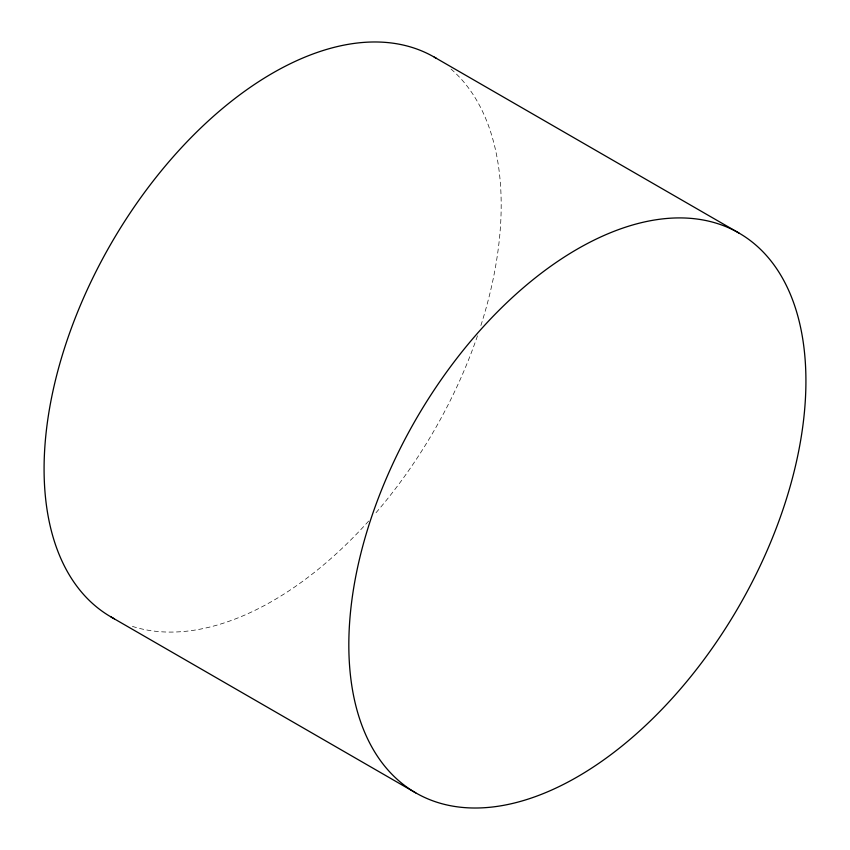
<?xml version="1.0" encoding="UTF-8"?>
<svg xmlns="http://www.w3.org/2000/svg" width="850" height="850" viewBox="0 0 850 850"><rect width="100%" height="100%" fill="white"/><g stroke="black" fill="none" stroke-linecap="round" stroke-linejoin="round"><path stroke-width="0.64" stroke-dasharray="4.25 3.19" d="M451.021 69.062A323.223 186.617 -60 0 1 480.027 328.196M477.477 335.814A323.223 186.617 -60 0 1 374 515.047M368.677 521.061A323.223 186.617 -60 0 1 129.763 625.504"/><path stroke-width="1.27" d="M434.244 57.109L738.979 233.049A323.223 186.617 -60 0 1 636.523 733.731A323.223 186.617 -60 0 1 356.607 572.124A323.223 186.617 -60 0 1 738.979 233.049M111.021 616.951L415.756 792.891M114.368 618.8A323.223 186.617 -60 0 1 110.468 244.683A323.223 186.617 -60 0 1 436.433 58.416"/></g></svg>
